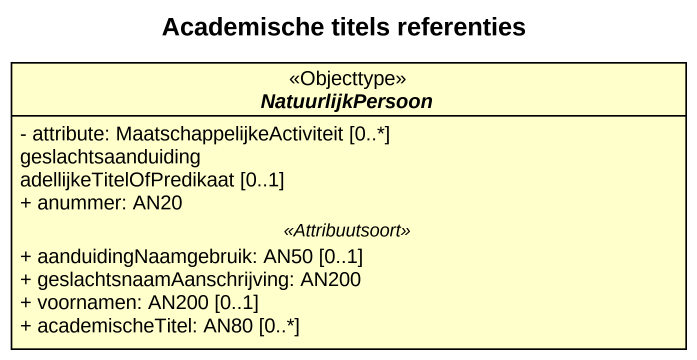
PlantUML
@startuml
title Academische titels referenties
hide circle
hide empty members
skinparam classAttributeIconSize 0
abstract class NatuurlijkPersoon <<Objecttype>> {
  - attribute: MaatschappelijkeActiviteit [0..*]
  geslachtsaanduiding
  adellijkeTitelOfPredikaat [0..1]
  + anummer: AN20
  .. <<Attribuutsoort>> ..
  + aanduidingNaamgebruik: AN50 [0..1]
  + geslachtsnaamAanschrijving: AN200
  + voornamen: AN200 [0..1]
  + academischeTitel: AN80 [0..*]
}
@enduml
